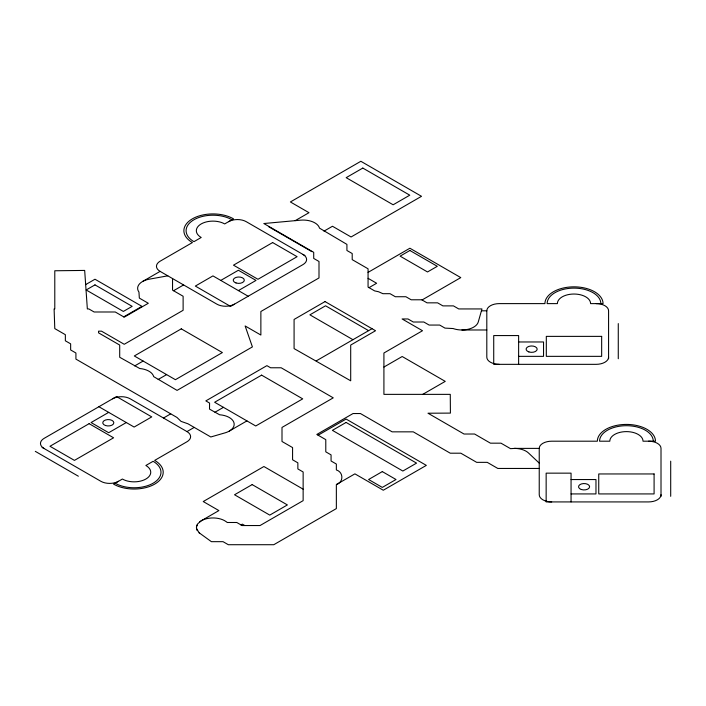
<?xml version="1.0" encoding="UTF-8"?>
<svg xmlns="http://www.w3.org/2000/svg" width="706" height="706" viewBox="0 0 706 706"><rect width="100%" height="100%" fill="white"/><g stroke="black" fill="none" stroke-linecap="round" stroke-linejoin="round"><path stroke-width="1.06" d="M196.418 527.479L196.444 527.956M196.453 527.011L197.742 523.773L201.395 520.684A16.609 9.584 0 0 1 225.955 521.522L227.306 522.493L236.801 522.493L242.079 525.546L260.029 525.546L303.139 500.651L303.139 471.987L297.861 468.934L297.861 462.836L292.575 459.782L292.575 447.578L282.003 441.479L282.003 427.43L333.25 397.849L281.165 367.773L270.601 367.773L266.903 365.646L205.843 400.893L209.576 403.055L209.514 409.118L219.628 414.775A16.609 9.584 0 0 1 233.077 420.847A16.609 9.584 0 0 1 230.138 430.554L229.018 431.234A16.609 9.584 0 0 1 225.029 432.857L210.803 436.979L187.972 423.794L181.027 421.367L176.977 417.449L75.921 359.107L75.921 353.009L70.644 349.955L70.644 343.848L65.358 340.804L65.358 334.697L54.786 328.599L54.106 308.937L54.786 308.937L54.786 270.769L84.676 270.424L87.35 308.937L88.841 308.937L94.127 311.99L115.263 311.99L124.238 317.17L148.304 303.271L139.338 298.091L138.95 292.072A16.609 9.584 0 0 1 142.391 281.606L143.583 280.97A16.609 9.584 0 0 1 149.275 279.179L167.807 275.825M196.506 526.5L196.595 528.891M196.621 526.076L196.753 525.617M196.948 525.158L197.15 524.699M199.745 521.787L200.239 521.416M200.786 521.063L218.886 510.579L203.231 501.542L263.903 466.516L303.139 489.17M85.655 284.615L94.975 279.232L141.95 306.351L123.718 316.87M142.488 281.544L160.103 271.378L216.857 304.145A12.452 7.192 0 0 0 234.471 304.145M173.552 290.731L183.586 284.942M295.187 220.66L308.99 212.691L290.395 201.96L360.854 161.286L421.517 196.312L351.067 236.987L332.473 226.255L323.992 231.144M220.775 280.414L238.39 270.248L256.004 280.414L238.39 290.59M134.687 365.92L143.124 361.048M158.179 379.475L166.607 374.612M108.689 412.375L91.074 422.541L108.689 432.716L126.303 422.541M368.064 272.384L409.895 248.23L460.78 277.608L422.056 299.971M369.017 287.651L376.625 283.256L368.064 278.314M163.492 418.023L170.728 413.84M214.942 412.251L223.449 407.336M112.607 398.811A12.452 7.192 0 0 1 130.222 398.811L186.975 431.587L194.212 427.404M316.226 360.898L372 328.696M229.318 431.066L246.932 420.9M383.914 367.058L402.182 356.512L445.239 381.372L422.744 394.363M318.115 435.205L346.099 419.055L426.336 465.378L383.287 490.238L354.906 473.858L336.93 484.219M241.011 524.929L242.37 524.143L244.797 525.546M481.43 310.808L486.805 310.808A12.452 7.192 0 0 1 499.257 303.615L544.926 303.615A29.061 16.776 0 0 1 573.987 286.839A29.061 16.776 0 0 1 603.048 303.615L590.595 303.615A16.609 9.584 0 0 0 573.987 294.031A16.609 9.584 0 0 0 557.378 303.615L547.141 303.615A26.846 15.497 0 0 1 573.987 288.119A26.846 15.497 0 0 1 600.832 303.615M461.892 329.984L486.805 329.984M518.628 341.969L543.541 341.969L543.541 356.345L518.628 356.345M514.321 448.389L539.234 448.389A12.452 7.192 0 0 1 551.686 441.197L597.355 441.197A29.061 16.776 0 0 1 626.416 424.421A29.061 16.776 0 0 1 655.477 441.197L643.025 441.197A16.609 9.584 0 0 0 626.416 431.613A16.609 9.584 0 0 0 609.808 441.197L599.57 441.197A26.846 15.497 0 0 1 626.416 425.7A26.846 15.497 0 0 1 653.262 441.197M539.234 468.449L497.818 468.449L487.246 462.351L476.682 462.351L460.824 453.199L450.26 453.199L413.266 431.843L392.13 431.843L360.431 413.539L353.044 413.539L316.817 434.455L325.784 439.635L325.784 451.84L331.07 454.893L331.07 460.992L336.356 464.045L336.356 469.949C343.681 472.146 343.725 482.348 336.356 484.528L336.356 508.594L273.787 544.714L228.32 544.714L223.043 541.67L211.394 541.67L199.118 532.774L196.471 528.379M571.057 479.55L595.97 479.55L595.97 493.926L571.057 493.926M268.721 226.75L311.778 251.601M304.93 255.563L246.217 221.666A12.452 7.192 0 0 0 228.603 221.666M368.611 330.655L325.554 305.795L309.899 314.832L352.956 339.692M248.168 296.238L212.947 275.896L195.333 286.071L230.562 306.404L302.971 264.6A12.452 7.192 0 0 0 302.971 254.434M98.902 406.727L134.131 427.059L151.746 416.893L116.516 396.551L44.107 438.364A12.452 7.192 0 0 0 44.107 448.531M42.148 447.401L100.861 481.298A12.452 7.192 0 0 0 118.476 481.298M35.3 451.355L78.357 476.215M199.648 533.198L199.163 532.818M539.234 463.101L528.485 452.97A16.609 9.584 0 0 0 514.983 448.398L510.5 448.654L501.004 443.174L490.432 443.174L474.582 434.022L464.018 434.022L427.995 413.222L450.41 413.107L450.269 394.363L383.914 394.363L383.914 353.009L422.497 330.726L402.111 318.962L407.989 318.962L413.266 322.015L423.838 322.015L429.124 325.06L439.688 325.06L444.974 328.113L453.146 328.546A16.609 9.584 0 0 0 460.833 329.958L462.465 329.976A16.609 9.584 0 0 0 478.28 321.945L481.96 308.937L458.732 308.937L453.446 305.883L442.883 305.883L437.596 302.839L427.024 302.839L421.738 299.785L411.174 299.785L405.888 296.732L395.325 296.732L390.039 293.687L382.899 293.687L378.557 291.746L374.639 290.898L368.064 287.095L368.064 268.792L352.206 259.64L352.206 253.542L346.92 250.489L346.92 244.391L319.518 228.144A16.609 9.584 0 0 0 300.518 220.175L263.832 223.528L313.711 252.333L313.711 258.431L318.997 261.485L318.997 277.943L260.867 311.505L260.867 335.041L245.132 325.96L252.404 346.902L177.074 390.392L153.687 376.642A16.609 9.584 0 0 0 139.762 368.523L119.702 357.262L119.702 345.066L98.566 332.861L98.566 331.167L101.505 331.167L124.238 344.29L183.119 310.296L183.119 296.246L172.546 290.148L172.546 278.561M197.124 530.312L197.371 530.709M196.727 529.403L196.903 529.809M670.7 461.168L670.7 496.327M661.01 496.327L661.01 448.389A12.452 7.192 0 0 0 648.558 441.197M618.271 323.586L618.271 358.745M608.581 358.745L608.581 310.808A12.452 7.192 0 0 0 596.129 303.615M571.057 501.922L571.057 473.152L546.153 473.152L546.153 501.922L648.558 501.922A12.452 7.192 0 0 0 661.01 494.729M539.234 448.389L539.234 494.729A12.452 7.192 0 0 0 551.686 501.922M518.628 364.34L518.628 335.571L493.723 335.571L493.723 364.34L596.129 364.34A12.452 7.192 0 0 0 608.581 357.148M486.805 310.808L486.805 357.148A12.452 7.192 0 0 0 499.257 364.34M115.149 483.222A26.846 15.497 0 0 0 153.114 483.222A26.846 15.497 0 0 0 153.114 461.3L145.877 465.483A16.609 9.584 0 0 1 145.877 479.039A16.609 9.584 0 0 1 122.394 479.039L113.587 484.122A29.061 16.776 0 0 0 154.685 484.122A29.061 16.776 0 0 0 154.685 460.391L186.975 441.753A12.452 7.192 0 0 0 186.975 431.587M231.93 219.742A26.846 15.497 0 0 0 193.965 219.742A26.846 15.497 0 0 0 193.965 241.664L201.201 237.481A16.609 9.584 0 0 1 201.201 223.926A16.609 9.584 0 0 1 224.684 223.926L233.492 218.834A29.061 16.776 0 0 0 192.394 218.834A29.061 16.776 0 0 0 192.394 242.564L160.103 261.211A12.452 7.192 0 0 0 160.103 271.378M94.975 284.88L86.167 289.972L123.356 311.434L132.163 306.351L94.975 284.88M362.805 168.063L346.169 177.665L393.145 204.784L409.78 195.183L362.805 168.063M272.64 242.564L233.492 265.165L257.955 279.285L297.102 256.693L272.64 242.564M181.283 328.846L134.316 355.965L175.415 379.696L222.381 352.576L181.283 328.846M89.124 423.671L49.976 446.271L74.439 460.391L113.587 437.799L89.124 423.671M409.895 250.489L400.108 256.137L427.509 271.96L437.296 266.312L409.895 250.489M325.034 301.577L294.084 319.447L294.084 348.596L350.697 380.799L350.697 345.066L375.53 330.726L325.034 301.577M261.608 375.133L214.642 402.252L255.74 425.983L302.706 398.864L261.608 375.133M346.099 422.444L332.402 430.351L402.852 471.034L416.558 463.118L346.099 422.444M252.157 484.598L234.542 494.765L269.771 515.106L287.386 504.931L252.157 484.598M382.308 471.599L368.603 479.506L382.308 487.414L396.004 479.506L382.308 471.599M601.662 336.374L546.312 336.374L546.312 356.345L601.662 356.345L601.662 336.374M654.091 473.955L598.741 473.955L598.741 493.926L654.091 493.926L654.091 473.955M105.529 425.533A5.533 3.195 0 0 0 113.834 422.77A5.533 3.195 0 0 0 105.529 419.999A5.533 3.195 0 0 0 105.529 425.533M528.873 351.923A5.533 3.195 0 0 0 537.178 349.152A5.533 3.195 0 0 0 528.873 346.39A5.533 3.195 0 0 0 528.873 351.923M581.303 489.505A5.533 3.195 0 0 0 589.607 486.743A5.533 3.195 0 0 0 581.303 483.972A5.533 3.195 0 0 0 581.303 489.505M236.007 282.956A5.533 3.195 0 0 0 244.311 280.194A5.533 3.195 0 0 0 236.007 277.423A5.533 3.195 0 0 0 236.007 282.956"/></g></svg>
